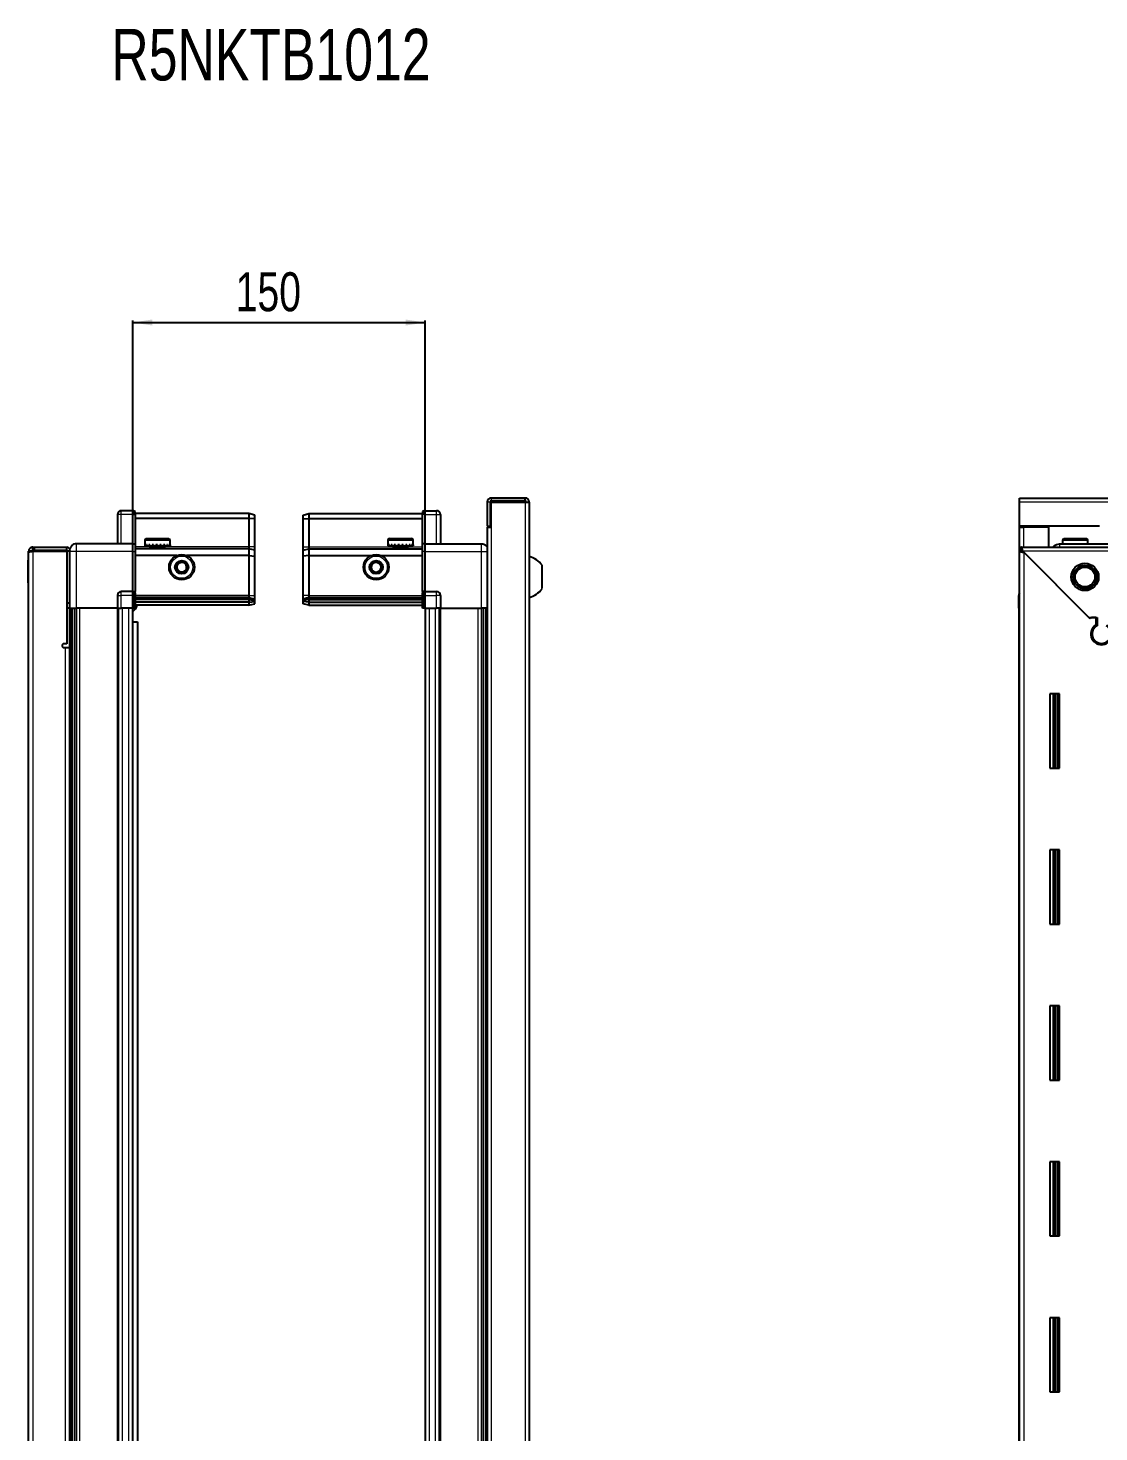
# Model space of a CAD drawing. Header units: millimetres. Extents: x -659 to 2301, y -260 to 1614.
# Drawn here: x 718 to 1267, y 894 to 1614 of the extents above; entities that cross this region are included whole.
import ezdxf

# ---------------------------------------------------------------- set-up
doc = ezdxf.new("R2010")
doc.units = ezdxf.units.MM
doc.layers.add('FORMAT', color=7, linetype='Continuous')
doc.styles.add('SLDTEXTSTYLE0', font='TXT', dxfattribs={"width": 0.75})
doc.dimstyles.new('SLDDIMSTYLE0', dxfattribs={"dimtxt": 20, "dimasz": 10, "dimexe": 0, "dimexo": 0.0625, "dimgap": 5, "dimtad": 2, "dimdec": 1, "dimrnd": 1e-09, "dimzin": 12, "dimdsep": 46, "dimtxsty": 'SLDTEXTSTYLE0', "dimsah": 1, "dimcen": 0.09, "dimadec": 0, "dimazin": 3, "dimtfac": 1, "dimtofl": 0, "dimtmove": 0, "dimatfit": 3, "dimfxl": 0, "dimfrac": 2, "dimtolj": 1, "dimtzin": 12, "dimarcsym": 0})

# ---------------------------------------------------------------- blocks, each defined once
blk = doc.blocks.new('_D_6')
at = {"layer": 'FORMAT'}
for p, q in [((771.52, 1316.34), (771.52, 1463.83)), ((771.52, 1462.83), (921.52, 1462.83)), ((921.52, 1316.34), (921.52, 1463.83))]:
    blk.add_line(p, q, dxfattribs=at)
for points in [[(771.52, 1462.83), (781.52, 1461.29), (781.52, 1464.37)], [(921.52, 1462.83), (911.52, 1464.37), (911.52, 1461.29)]]:
    blk.add_solid(points, dxfattribs=at)
at = {"layer": 'FORMAT', "insert": (824.36, 1488.61), "char_height": 20, "attachment_point": 1, "style": 'SLDTEXTSTYLE0'}
blk.add_mtext('150', dxfattribs=at)

msp = doc.modelspace()

# ---------------------------------------------------------------- linework, layer by layer
at = {"color": 7, "linetype": 'Continuous', "lineweight": 25}
for p, q in [((953.37, 1370.73), (953.37, 1358.33)), ((954.87, 1370.73), (954.87, 1358.33)), ((955.37, 1357.83), (955.37, 1370.73)), ((955.37, 1370.73), (972.77, 1370.73)), ((972.77, 1372.83), (955.47, 1372.83)), ((972.77, 1371.33), (955.47, 1371.33)), ((972.77, 1371.33), (972.77, 1372.83)), ((972.77, 1370.73), (974.87, 1370.73)), ((974.87, 1370.73), (974.87, 175.93)), ((1226.39, 1370.73), (1226.39, 1372.83)), ((1226.39, 1372.83), (2225.39, 1372.83)), ((1226.39, 1358.33), (1226.39, 1370.73)), ((763.67, 1364.33), (763.67, 1349.33)), ((771.67, 1366.33), (765.67, 1366.33)), ((771.67, 1366.33), (772.01, 1366.33)), ((771.67, 1366.33), (771.67, 1364.33)), ((771.67, 1349.53), (771.67, 1364.33)), ((771.67, 1349.53), (771.67, 1364.33)), ((772.87, 1365.83), (772.01, 1366.33)), ((772.87, 1364.33), (772.87, 1365.83)), ((831.17, 1364.83), (772.87, 1364.83)), ((772.87, 1364.33), (772.87, 1349.53)), ((831.17, 1362.33), (772.87, 1362.33)), ((831.17, 1364.83), (831.17, 1362.33)), ((834.17, 1364.03), (831.17, 1364.83)), ((831.17, 1362.33), (831.17, 1347.83)), ((834.17, 1362.17), (831.17, 1362.33)), ((834.17, 1362.17), (834.17, 1364.03)), ((834.17, 1347.83), (834.17, 1362.17)), ((858.87, 1364.03), (861.87, 1364.83)), ((858.87, 1362.17), (858.87, 1364.03)), ((858.87, 1362.17), (861.87, 1362.33)), ((858.87, 1347.83), (858.87, 1362.17)), ((861.87, 1364.83), (861.87, 1362.33)), ((861.87, 1364.83), (920.17, 1364.83)), ((861.87, 1362.33), (861.87, 1347.83)), ((861.87, 1362.33), (920.17, 1362.33)), ((921.04, 1366.33), (920.17, 1365.83)), ((921.04, 1366.33), (920.17, 1365.83)), ((920.17, 1365.83), (920.17, 1364.33)), ((920.17, 1349.53), (920.17, 1364.33)), ((921.37, 1366.33), (921.04, 1366.33)), ((921.37, 1366.33), (921.04, 1366.33)), ((921.37, 1366.33), (921.37, 1366.33)), ((921.37, 1364.33), (921.37, 1366.33)), ((921.37, 1366.33), (927.37, 1366.33)), ((921.37, 1364.33), (921.37, 1349.53)), ((929.37, 1364.33), (929.37, 1349.33)), ((953.27, 1357.83), (953.27, 188.83)), ((953.27, 1357.83), (955.37, 1357.83)), ((953.37, 1358.33), (954.87, 1358.33)), ((1267.39, 1358.33), (1226.39, 1358.33)), ((1226.39, 1357.83), (1226.39, 1358.33)), ((1226.39, 1347.58), (1226.39, 1357.83)), ((1226.39, 1357.83), (1228.49, 1357.83)), ((1227.89, 1357.83), (1227.89, 1358.33)), ((1241.39, 1357.83), (1228.49, 1357.83)), ((1241.39, 1347.58), (1241.39, 1357.83)), ((720.27, 1346.08), (720.27, 1347.58)), ((720.27, 1347.58), (721.17, 1347.58)), ((721.17, 1347.58), (737.67, 1347.58)), ((721.17, 1346.08), (721.17, 1347.58)), ((737.67, 1346.08), (737.67, 1347.58)), ((771.67, 1349.33), (742.67, 1349.33)), ((771.67, 1349.33), (771.67, 1349.53)), ((771.67, 1349.33), (772.87, 1349.33)), ((771.67, 1345.33), (771.67, 1349.33)), ((772.87, 1349.53), (772.87, 1349.33)), ((772.87, 1349.33), (772.87, 1345.33)), ((831.17, 1346.83), (772.87, 1346.83)), ((777.67, 1351.23), (777.67, 1348.83)), ((777.67, 1348.83), (777.67, 1348.33)), ((777.67, 1348.33), (777.81, 1348.33)), ((778, 1348.83), (777.81, 1348.83)), ((777.81, 1348.83), (777.81, 1348.33)), ((777.81, 1348.33), (778, 1348.33)), ((778, 1348.83), (778, 1348.33)), ((778, 1348.33), (778.53, 1348.33)), ((778.47, 1352.03), (785.64, 1352.03)), ((778.93, 1348.83), (778.53, 1348.83)), ((778.53, 1348.83), (778.53, 1348.33)), ((778.53, 1348.33), (778.93, 1348.33)), ((778.93, 1348.83), (778.93, 1348.33)), ((778.93, 1348.33), (779.8, 1348.33)), ((779.77, 1348.33), (779.77, 1348.23)), ((779.77, 1348.23), (788.57, 1348.23)), ((780.37, 1348.83), (779.8, 1348.83)), ((779.8, 1348.83), (779.8, 1348.33)), ((779.8, 1348.33), (780.37, 1348.33)), ((780.17, 1347.83), (780.86, 1347.35)), ((780.17, 1347.83), (785.2, 1347.83)), ((780.86, 1347.35), (780.17, 1346.86)), ((780.17, 1346.86), (780.17, 1346.83)), ((780.17, 1346.86), (785.2, 1346.86)), ((780.37, 1348.83), (780.37, 1348.33)), ((780.37, 1348.33), (781.49, 1348.33)), ((780.86, 1347.35), (785.03, 1347.35)), ((782.18, 1348.83), (781.49, 1348.83)), ((781.49, 1348.83), (781.49, 1348.33)), ((781.49, 1348.33), (782.18, 1348.33)), ((782.18, 1348.83), (782.18, 1348.33)), ((782.18, 1348.33), (783.46, 1348.33)), ((784.19, 1348.83), (783.46, 1348.83)), ((783.46, 1348.83), (783.46, 1348.33)), ((783.46, 1348.33), (783.69, 1348.33)), ((783.69, 1348.83), (783.69, 1348.33)), ((784.19, 1348.83), (784.19, 1348.33)), ((784.19, 1348.83), (784.19, 1348.33)), ((784.19, 1348.33), (785.49, 1348.33)), ((784.19, 1348.33), (784.19, 1348.33)), ((785.03, 1347.35), (787.48, 1347.35)), ((785.2, 1347.83), (788.17, 1347.83)), ((785.2, 1346.86), (788.17, 1346.86)), ((786.2, 1348.83), (785.49, 1348.83)), ((785.49, 1348.83), (785.49, 1348.33)), ((785.55, 1348.83), (785.55, 1348.33)), ((785.55, 1348.33), (786.2, 1348.33)), ((785.64, 1352.03), (789.87, 1352.03)), ((786.2, 1348.83), (786.2, 1348.33)), ((786.2, 1348.33), (787.39, 1348.33)), ((788.01, 1348.83), (787.39, 1348.83)), ((787.39, 1348.83), (787.39, 1348.33)), ((787.39, 1348.33), (788.01, 1348.33)), ((787.48, 1347.35), (788.17, 1347.83)), ((788.17, 1346.86), (787.48, 1347.35)), ((788.01, 1348.83), (788.01, 1348.33)), ((788.01, 1348.33), (788.98, 1348.33)), ((788.17, 1346.83), (788.17, 1346.86)), ((788.57, 1348.23), (788.57, 1348.33)), ((789.44, 1348.83), (788.98, 1348.83)), ((788.98, 1348.83), (788.98, 1348.33)), ((788.98, 1348.33), (789.44, 1348.33)), ((789.44, 1348.83), (789.44, 1348.33)), ((789.44, 1348.33), (790.1, 1348.33)), ((790.36, 1348.83), (790.1, 1348.83)), ((790.1, 1348.83), (790.1, 1348.33)), ((790.1, 1348.33), (790.36, 1348.33)), ((790.36, 1348.83), (790.36, 1348.33)), ((790.36, 1348.33), (790.63, 1348.33)), ((790.67, 1348.83), (790.63, 1348.83)), ((790.63, 1348.83), (790.63, 1348.33)), ((790.63, 1348.33), (790.67, 1348.33)), ((790.67, 1348.83), (790.67, 1351.23)), ((790.67, 1348.83), (790.67, 1348.33)), ((831.17, 1347.83), (831.17, 1346.83)), ((831.17, 1346.83), (831.17, 1343.33)), ((834.17, 1346.03), (831.17, 1346.83)), ((834.17, 1346.03), (834.17, 1347.83)), ((858.87, 1346.03), (858.87, 1347.83)), ((858.87, 1346.03), (861.87, 1346.83)), ((861.87, 1347.83), (861.87, 1346.83)), ((861.87, 1346.83), (861.87, 1343.33)), ((861.87, 1346.83), (920.17, 1346.83)), ((902.37, 1351.23), (902.37, 1348.33)), ((902.37, 1348.33), (902.41, 1348.33)), ((902.53, 1348.83), (902.41, 1348.83)), ((902.41, 1348.83), (902.41, 1348.33)), ((902.41, 1348.33), (902.53, 1348.33)), ((902.53, 1348.83), (902.53, 1348.33)), ((902.53, 1348.33), (902.94, 1348.33)), ((903.28, 1348.83), (902.94, 1348.83)), ((902.94, 1348.83), (902.94, 1348.33)), ((902.94, 1348.33), (903.28, 1348.33)), ((903.17, 1352.03), (914.57, 1352.03)), ((903.28, 1348.83), (903.28, 1348.33)), ((903.28, 1348.33), (904.05, 1348.33)), ((904.58, 1348.83), (904.05, 1348.83)), ((904.05, 1348.83), (904.05, 1348.33)), ((904.05, 1348.33), (904.58, 1348.33)), ((904.47, 1348.33), (904.47, 1348.23)), ((904.47, 1348.23), (913.27, 1348.23)), ((904.58, 1348.83), (904.58, 1348.33)), ((904.58, 1348.33), (905.63, 1348.33)), ((904.87, 1347.83), (905.56, 1347.35)), ((904.87, 1347.83), (912.87, 1347.83)), ((905.56, 1347.35), (904.87, 1346.86)), ((904.87, 1346.86), (904.87, 1346.83)), ((904.87, 1346.86), (912.87, 1346.86)), ((905.56, 1347.35), (912.18, 1347.35)), ((906.3, 1348.83), (905.63, 1348.83)), ((905.63, 1348.83), (905.63, 1348.33)), ((905.63, 1348.33), (906.3, 1348.33)), ((906.3, 1348.83), (906.3, 1348.33)), ((906.3, 1348.33), (907.53, 1348.33)), ((908.27, 1348.83), (907.53, 1348.83)), ((907.53, 1348.83), (907.53, 1348.33)), ((907.53, 1348.33), (907.97, 1348.33)), ((907.97, 1348.83), (907.97, 1348.33)), ((908.27, 1348.83), (908.27, 1348.33)), ((908.27, 1348.33), (909.57, 1348.33)), ((910.29, 1348.83), (909.57, 1348.83)), ((909.57, 1348.83), (909.57, 1348.33)), ((909.84, 1348.83), (909.84, 1348.33)), ((909.84, 1348.33), (910.29, 1348.33)), ((910.29, 1348.83), (910.29, 1348.33)), ((910.29, 1348.33), (911.53, 1348.33)), ((912.19, 1348.83), (911.53, 1348.83)), ((911.53, 1348.83), (911.53, 1348.33)), ((911.53, 1348.33), (912.19, 1348.33)), ((912.18, 1347.35), (912.87, 1347.83)), ((912.87, 1346.86), (912.18, 1347.35)), ((912.19, 1348.83), (912.19, 1348.33)), ((912.19, 1348.33), (913.23, 1348.33)), ((912.87, 1346.83), (912.87, 1346.86)), ((913.75, 1348.83), (913.23, 1348.83)), ((913.23, 1348.83), (913.23, 1348.33)), ((913.23, 1348.33), (913.75, 1348.33)), ((913.27, 1348.23), (913.27, 1348.33)), ((913.75, 1348.83), (913.75, 1348.33)), ((913.75, 1348.33), (914.51, 1348.33)), ((914.84, 1348.83), (914.51, 1348.83)), ((914.51, 1348.83), (914.51, 1348.33)), ((914.51, 1348.33), (914.84, 1348.33)), ((914.84, 1348.83), (914.84, 1348.33)), ((914.84, 1348.33), (915.23, 1348.33)), ((915.34, 1348.83), (915.23, 1348.83)), ((915.23, 1348.83), (915.23, 1348.33)), ((915.23, 1348.33), (915.34, 1348.33)), ((915.34, 1348.83), (915.34, 1348.33)), ((915.34, 1348.33), (915.37, 1348.33)), ((915.37, 1348.33), (915.37, 1351.23)), ((920.17, 1349.33), (920.17, 1349.53)), ((921.37, 1349.33), (920.17, 1349.33)), ((920.17, 1345.33), (920.17, 1349.33)), ((921.37, 1349.53), (921.37, 1349.33)), ((921.37, 1349.33), (921.37, 1345.33)), ((921.37, 1349.33), (950.37, 1349.33)), ((1226.39, 1346.08), (1226.39, 1347.58)), ((1226.39, 1347.58), (1227.39, 1347.58)), ((1227.39, 1346.08), (1227.39, 1347.58)), ((1227.39, 1347.58), (1290.89, 1347.58)), ((1246.89, 1349.33), (1275.89, 1349.33)), ((1248.39, 1351.23), (1248.39, 1349.33)), ((1249.19, 1352.03), (1260.59, 1352.03)), ((1261.39, 1349.33), (1261.39, 1351.23)), ((718.17, 1340.96), (717.87, 1340.96)), ((717.87, 1329.39), (717.87, 1340.96)), ((719.67, 1345.48), (718.17, 1345.48)), ((718.17, 1344.98), (718.17, 1345.48)), ((718.17, 201.68), (718.17, 1344.98)), ((720.27, 1346.08), (721.17, 1346.08)), ((720.27, 1345.58), (737.67, 1345.58)), ((721.17, 1346.08), (737.67, 1346.08)), ((739.17, 1345.58), (737.67, 1345.58)), ((737.67, 1345.58), (737.67, 1298.08)), ((739.17, 1345.33), (739.17, 1316.33)), ((771.67, 1325.03), (771.67, 1345.33)), ((772.87, 1345.33), (772.87, 1325.03)), ((794.17, 1343.33), (772.87, 1343.33)), ((831.17, 1343.33), (799.17, 1343.33)), ((831.17, 1343.33), (831.17, 1322.83)), ((831.17, 1343.33), (834.17, 1343)), ((834.17, 1343), (834.17, 1346.03)), ((834.17, 1322.83), (834.17, 1343)), ((858.87, 1343), (858.87, 1346.03)), ((861.87, 1343.33), (858.87, 1343)), ((858.87, 1322.83), (858.87, 1343)), ((861.87, 1343.33), (861.87, 1322.83)), ((861.87, 1343.33), (893.87, 1343.33)), ((898.87, 1343.33), (920.17, 1343.33)), ((920.17, 1325.03), (920.17, 1345.33)), ((921.37, 1345.33), (921.37, 1325.03)), ((1226.39, 1345.58), (1226.39, 1346.08)), ((1226.39, 1346.08), (1227.39, 1346.08)), ((1226.39, 201.08), (1226.39, 1345.58)), ((1227.89, 1345.58), (1226.39, 1345.58)), ((1227.99, 1345.48), (1261.89, 1311.58)), ((1262.59, 1310.88), (1228.49, 1344.98)), ((981.47, 1326.33), (981.47, 1338.33)), ((717.87, 1329.39), (718.17, 1329.39)), ((771.67, 1324.83), (765.67, 1324.83)), ((771.67, 1324.83), (771.67, 1325.03)), ((771.67, 1324.83), (771.67, 1322.83)), ((771.67, 1324.83), (772.87, 1324.83)), ((772.87, 1325.03), (772.87, 1324.83)), ((772.87, 1324.15), (772.87, 1324.83)), ((920.17, 1324.83), (920.17, 1325.03)), ((921.37, 1324.83), (920.17, 1324.83)), ((920.17, 1324.83), (920.17, 1324.15)), ((921.37, 1325.03), (921.37, 1324.83)), ((921.37, 1322.83), (921.37, 1324.83)), ((921.37, 1324.83), (927.37, 1324.83)), ((921.37, 1322.83), (921.37, 1324.83)), ((737.67, 1319.08), (739.17, 1319.08)), ((763.67, 1322.83), (763.67, 1316.33)), ((771.67, 1316.33), (771.67, 1322.83)), ((771.67, 1316.33), (771.67, 1322.83)), ((772.01, 1316.33), (772.01, 1322.83)), ((772.87, 1324.15), (772.87, 1316.33)), ((831.17, 1321.83), (772.87, 1321.83)), ((831.17, 1320.83), (772.87, 1320.83)), ((831.17, 1319.33), (772.87, 1319.33)), ((831.17, 1317.83), (772.87, 1317.83)), ((831.17, 1322.83), (831.17, 1321.83)), ((831.17, 1321.83), (831.17, 1320.83)), ((831.17, 1321.83), (834.17, 1321.03)), ((831.17, 1320.83), (831.17, 1319.33)), ((831.17, 1320.83), (834.17, 1320.29)), ((831.17, 1319.33), (834.17, 1319.78)), ((831.17, 1319.33), (831.17, 1317.83)), ((831.17, 1317.83), (834.17, 1318.63)), ((834.17, 1321.03), (834.17, 1322.83)), ((834.17, 1320.29), (834.17, 1321.03)), ((834.17, 1319.78), (834.17, 1320.29)), ((834.17, 1318.63), (834.17, 1319.78)), ((858.87, 1321.03), (858.87, 1322.83)), ((861.87, 1321.83), (858.87, 1321.03)), ((858.87, 1320.29), (858.87, 1321.03)), ((861.87, 1320.83), (858.87, 1320.29)), ((858.87, 1319.78), (858.87, 1320.29)), ((861.87, 1319.33), (858.87, 1319.78)), ((858.87, 1318.63), (858.87, 1319.78)), ((861.87, 1317.83), (858.87, 1318.63)), ((861.87, 1322.83), (861.87, 1321.83)), ((861.87, 1321.83), (861.87, 1320.83)), ((861.87, 1321.83), (920.17, 1321.83)), ((861.87, 1320.83), (920.17, 1320.83)), ((861.87, 1320.83), (861.87, 1319.33)), ((861.87, 1319.33), (861.87, 1317.83)), ((861.87, 1319.33), (920.17, 1319.33)), ((861.87, 1317.83), (920.17, 1317.83)), ((920.17, 1316.33), (920.17, 1324.15)), ((921.04, 1322.83), (921.04, 1316.33)), ((921.37, 1322.83), (921.37, 1316.33)), ((929.37, 1322.83), (929.37, 1316.33)), ((1225.89, 1322.83), (1225.89, 1316.33)), ((1225.89, 1316.33), (1225.89, 1322.83)), ((739.17, 1316.33), (737.67, 1316.33)), ((739.82, 230.33), (739.82, 1316.33)), ((741.62, 1316.33), (741.62, 230.33)), ((741.65, 1316.33), (741.65, 230.33)), ((763.67, 1316.33), (742.67, 1316.33)), ((763.67, 1316.33), (765.67, 1316.33)), ((764.32, 230.33), (764.32, 1316.33)), ((771.67, 1316.33), (765.67, 1316.33)), ((771.52, 230.33), (771.52, 1316.33)), ((771.67, 1316.33), (771.67, 1316.33)), ((771.67, 1316.33), (772.01, 1316.33)), ((772.87, 1316.33), (772.01, 1316.33)), ((772.01, 1316.33), (772.01, 1316.33)), ((921.04, 1316.33), (920.17, 1316.33)), ((921.37, 1316.33), (921.04, 1316.33)), ((921.37, 1316.33), (927.37, 1316.33)), ((921.52, 1316.33), (921.52, 230.33)), ((929.37, 1316.33), (927.37, 1316.33)), ((928.72, 1316.33), (928.72, 230.33)), ((929.37, 1316.33), (950.37, 1316.33)), ((951.4, 230.33), (951.4, 1316.33)), ((951.43, 230.33), (951.43, 1316.33)), ((953.22, 1316.33), (953.22, 230.33)), ((1225.89, 1316.33), (1225.89, 1316.33)), ((1226.39, 1316.33), (1225.89, 1316.33)), ((1226.04, 1316.33), (1226.04, 230.33)), ((1261.89, 1311.58), (1266.09, 1311.58)), ((1263.29, 1311.58), (1262.59, 1310.88)), ((1265.39, 1311.58), (1263.29, 1311.58)), ((1265.39, 1311.58), (1265.39, 1307.69)), ((1266.09, 1311.58), (1266.09, 1307.29)), ((771.52, 1309.33), (774.02, 1309.33)), ((774.02, 1309.33), (774.02, 235.83)), ((737.67, 1298.08), (736.32, 1298.08)), ((736.32, 1296.08), (737.07, 1296.08)), ((737.07, 1296.08), (739.17, 1296.08)), ((739.17, 1296.08), (739.17, 250.58)), ((1266.39, 1298.72), (1266.39, 1297.96)), ((1246.89, 1272.33), (1241.89, 1272.33)), ((1241.89, 1272.33), (1241.89, 1234.33)), ((1244.04, 1234.33), (1244.04, 1272.33)), ((1245.84, 1234.33), (1245.84, 1272.33)), ((1245.87, 1234.33), (1245.87, 1272.33)), ((1246.89, 1234.33), (1246.89, 1272.33)), ((1241.89, 1234.33), (1246.89, 1234.33)), ((1246.89, 1192.33), (1241.89, 1192.33)), ((1241.89, 1192.33), (1241.89, 1154.33)), ((1244.04, 1154.33), (1244.04, 1192.33)), ((1245.84, 1154.33), (1245.84, 1192.33)), ((1245.87, 1154.33), (1245.87, 1192.33)), ((1246.89, 1154.33), (1246.89, 1192.33)), ((1241.89, 1154.33), (1246.89, 1154.33)), ((1246.89, 1112.33), (1241.89, 1112.33)), ((1241.89, 1112.33), (1241.89, 1074.33)), ((1244.04, 1074.33), (1244.04, 1112.33)), ((1245.84, 1074.33), (1245.84, 1112.33)), ((1245.87, 1074.33), (1245.87, 1112.33)), ((1246.89, 1074.33), (1246.89, 1112.33)), ((1241.89, 1074.33), (1246.89, 1074.33)), ((1246.89, 1032.33), (1241.89, 1032.33)), ((1241.89, 1032.33), (1241.89, 994.33)), ((1244.04, 994.33), (1244.04, 1032.33)), ((1245.84, 994.33), (1245.84, 1032.33)), ((1245.87, 994.33), (1245.87, 1032.33)), ((1246.89, 994.33), (1246.89, 1032.33)), ((1241.89, 994.33), (1246.89, 994.33)), ((1246.89, 952.33), (1241.89, 952.33)), ((1241.89, 952.33), (1241.89, 914.33)), ((1244.04, 914.33), (1244.04, 952.33)), ((1245.84, 914.33), (1245.84, 952.33)), ((1245.87, 914.33), (1245.87, 952.33)), ((1246.89, 914.33), (1246.89, 952.33)), ((1241.89, 914.33), (1246.89, 914.33))]:
    msp.add_line(p, q, dxfattribs=at)
at = {"color": 8, "linetype": 'Continuous', "lineweight": 18}
for p, q in [((954.87, 1370.73), (953.37, 1370.73)), ((955.47, 1371.33), (955.47, 1372.83)), ((972.77, 1370.73), (972.77, 175.93)), ((2225.39, 1370.73), (1226.39, 1370.73)), ((765.67, 1364.33), (763.67, 1364.33)), ((765.67, 1364.33), (765.67, 1366.33)), ((765.67, 1349.33), (765.67, 1364.33)), ((771.67, 1364.33), (765.67, 1364.33)), ((771.67, 1364.33), (772.87, 1364.33)), ((921.37, 1364.33), (920.17, 1364.33)), ((921.37, 1364.33), (927.37, 1364.33)), ((927.37, 1364.33), (927.37, 1366.33)), ((927.37, 1349.33), (927.37, 1364.33)), ((927.37, 1364.33), (929.37, 1364.33)), ((955.37, 1357.83), (955.37, 188.83)), ((1228.49, 1357.83), (1228.49, 1358.33)), ((1228.49, 1347.58), (1228.49, 1357.83)), ((771.67, 1349.53), (772.87, 1349.53)), ((780.17, 1347.83), (772.87, 1347.83)), ((777.67, 1351.23), (785.85, 1351.23)), ((785.85, 1351.23), (790.67, 1351.23)), ((831.17, 1347.83), (788.17, 1347.83)), ((834.17, 1347.83), (831.17, 1347.83)), ((858.87, 1347.83), (861.87, 1347.83)), ((861.87, 1347.83), (904.87, 1347.83)), ((902.37, 1351.23), (915.37, 1351.23)), ((912.87, 1347.83), (920.17, 1347.83)), ((920.17, 1349.53), (921.37, 1349.53)), ((1248.39, 1351.23), (1261.39, 1351.23)), ((720.27, 1345.58), (720.27, 201.08)), ((742.67, 1316.33), (742.67, 1345.33)), ((771.67, 1345.33), (742.67, 1345.33)), ((771.67, 1345.33), (772.87, 1345.33)), ((921.37, 1345.33), (920.17, 1345.33)), ((921.37, 1345.33), (950.37, 1345.33)), ((950.37, 1316.33), (950.37, 1345.33)), ((1290.89, 1345.48), (1227.99, 1345.48)), ((1228.49, 1344.98), (1228.49, 201.68)), ((765.67, 1322.83), (765.67, 1324.83)), ((771.67, 1325.03), (772.87, 1325.03)), ((920.17, 1325.03), (921.37, 1325.03)), ((927.37, 1322.83), (927.37, 1324.83)), ((763.67, 1322.83), (765.67, 1322.83)), ((771.67, 1322.83), (765.67, 1322.83)), ((765.67, 1316.33), (765.67, 1322.83)), ((771.67, 1322.83), (772.01, 1322.83)), ((831.17, 1322.83), (772.87, 1322.83)), ((831.17, 1322.83), (834.17, 1322.83)), ((861.87, 1322.83), (858.87, 1322.83)), ((861.87, 1322.83), (920.17, 1322.83)), ((921.37, 1322.83), (921.04, 1322.83)), ((921.37, 1322.83), (927.37, 1322.83)), ((929.37, 1322.83), (927.37, 1322.83)), ((927.37, 1316.33), (927.37, 1322.83)), ((1226.39, 1322.83), (1225.89, 1322.83)), ((739.17, 1296.08), (739.17, 1316.33)), ((740.41, 1316.33), (740.41, 230.33)), ((742.86, 230.33), (742.86, 1316.33)), ((744.27, 1316.33), (744.27, 230.33)), ((763.67, 230.33), (763.67, 1316.33)), ((766.32, 230.33), (766.32, 1316.33)), ((769.52, 230.33), (769.52, 1316.33)), ((771.67, 1316.33), (772.01, 1316.33)), ((923.52, 1316.33), (923.52, 230.33)), ((926.72, 1316.33), (926.72, 230.33)), ((929.37, 1316.33), (929.37, 230.33)), ((948.78, 230.33), (948.78, 1316.33)), ((950.19, 1316.33), (950.19, 230.33)), ((952.64, 230.33), (952.64, 1316.33)), ((737.07, 250.58), (737.07, 1296.08)), ((1243.39, 1272.33), (1243.39, 1234.33)), ((1244.63, 1272.33), (1244.63, 1234.33)), ((1243.39, 1192.33), (1243.39, 1154.33)), ((1244.63, 1192.33), (1244.63, 1154.33)), ((1243.39, 1112.33), (1243.39, 1074.33)), ((1244.63, 1112.33), (1244.63, 1074.33)), ((1243.39, 1032.33), (1243.39, 994.33)), ((1244.63, 1032.33), (1244.63, 994.33)), ((1243.39, 952.33), (1243.39, 914.33)), ((1244.63, 952.33), (1244.63, 914.33))]:
    msp.add_line(p, q, dxfattribs=at)
at = {"color": 7, "linetype": 'Continuous', "lineweight": 25}
for centre, radius in [((796.67, 1337.33), 6.5), ((796.67, 1337.33), 3.46), ((896.37, 1337.33), 6.5), ((896.37, 1337.33), 3.46), ((1259.89, 1332.33), 7), ((1259.89, 1332.33), 6.02), ((1259.89, 1332.33), 5.1)]:
    msp.add_circle(centre, radius, dxfattribs=at)
at = {"color": 8, "linetype": 'Continuous', "lineweight": 18}
for centre in [(796.67, 1337.33), (896.37, 1337.33)]:
    msp.add_circle(centre, 5.7, dxfattribs=at)
at = {"color": 7, "linetype": 'Continuous', "lineweight": 25}
for centre, radius, start, end in [((955.47, 1370.73), 2.1, 90, 180), ((955.47, 1370.73), 0.6, 90, 180), ((972.77, 1370.73), 2.1, 0, 90), ((972.77, 1370.73), 0.6, 0, 90), ((765.67, 1364.33), 2, 90, 180), ((927.37, 1364.33), 2, 0, 90), ((737.57, 1345.48), 2.1, 32.2369, 87.2706), ((778.47, 1351.23), 0.8, 90, 180), ((779.77, 1347.83), 0.4, 0, 90), ((788.57, 1347.83), 0.4, 90, 180), ((789.87, 1351.23), 0.8, 0, 90), ((903.17, 1351.23), 0.8, 90, 180), ((904.47, 1347.83), 0.4, 0, 90), ((913.27, 1347.83), 0.4, 90, 180), ((914.57, 1351.23), 0.8, 0, 90), ((1249.19, 1351.23), 0.8, 90, 180), ((1260.59, 1351.23), 0.8, 0, 90), ((720.17, 1345.08), 0.5, 90, 117.7907), ((737.57, 1345.48), 0.6, 9.59407, 90), ((796.67, 1337.33), 2.5, 101.00659, 161.00659), ((796.67, 1337.33), 2.5, 41.00659, 101.00659), ((896.37, 1337.33), 2.5, 120.74103, 180.74103), ((896.37, 1337.33), 2.5, 60.74103, 120.74103), ((896.37, 1337.33), 2.5, 0.74103, 60.74103), ((971.85, 1331.31), 11.91, 36.1266, 75.29965), ((796.67, 1337.33), 2.5, 161.00659, 221.00659), ((796.67, 1337.33), 2.5, 221.00659, 281.00659), ((796.67, 1337.33), 2.5, 281.00659, 341.00659), ((796.67, 1337.33), 2.5, 341.00659, 41.00659), ((896.37, 1337.33), 2.5, 180.74103, 240.74103), ((896.37, 1337.33), 2.5, 240.74103, 300.74103), ((896.37, 1337.33), 2.5, 300.74103, 0.74103), ((765.67, 1322.83), 2, 90, 180), ((927.37, 1322.83), 2, 0, 90), ((971.85, 1333.35), 11.91, 284.70035, 323.8734), ((769.02, 1318.98), 5, 300, 346.70293), ((1227.89, 1322.83), 2, 138.59038, 180), ((1268.39, 1303.08), 5.5, 123.05573, 56.94427), ((1268.39, 1303.08), 4.8, 118.63099, 61.36901), ((736.32, 1297.08), 1, 90, 270)]:
    msp.add_arc(centre, radius, start, end, dxfattribs=at)
for centre, start_param, end_param in [((775.47, 1322.83), 2.418858, 3.141593), ((917.58, 1322.83), 0, 0.722734)]:
    msp.add_ellipse(centre, major_axis=(3.46, 0), ratio=0.57735, start_param=start_param, end_param=end_param, dxfattribs=at)
for points, knots in [([(720.27, 1347.58), (720.02, 1347.55), (719.53, 1347.5), (718.89, 1347.11), (718.42, 1346.55), (718.2, 1345.97), (718.18, 1345.61), (718.17, 1345.48)], [0, 0, 0, 0, 0.2302553, 0.4485219, 0.6667858, 0.8850496, 1, 1, 1, 1]), ([(742.67, 1349.33), (742.23, 1349.28), (741.56, 1349.21), (740.74, 1348.77), (740.18, 1348.32), (739.73, 1347.76), (739.29, 1346.95), (739.22, 1346.27), (739.17, 1345.83)], [0, 0, 0, 0, 0.239457, 0.368361, 0.5, 0.631639, 0.760543, 1, 1, 1, 1]), ([(950.37, 1349.33), (950.81, 1349.28), (951.49, 1349.21), (952.3, 1348.77), (952.86, 1348.34), (953.14, 1347.96), (953.27, 1347.78)], [0, 0, 0, 0, 0.384298, 0.591173, 0.802437, 1, 1, 1, 1]), ([(1227.99, 1345.48), (1227.95, 1345.73), (1227.86, 1346.23), (1227.72, 1346.87), (1227.59, 1347.33), (1227.48, 1347.55), (1227.42, 1347.57), (1227.39, 1347.58)], [0, 0, 0, 0, 0.230255, 0.448522, 0.666786, 0.88505, 1, 1, 1, 1]), ([(1243.68, 1347.58), (1243.8, 1347.78), (1244.19, 1348.43), (1245.34, 1349.14), (1246.38, 1349.27), (1246.89, 1349.33)], [0, 0, 0, 0, 0.18225, 0.591125, 1, 1, 1, 1]), ([(718.17, 1344.98), (718.2, 1345.03), (718.25, 1345.12), (718.65, 1345.25), (719.2, 1345.38), (719.78, 1345.49), (720.15, 1345.56), (720.27, 1345.58)], [0, 0, 0, 0, 0.230255, 0.448522, 0.666786, 0.88505, 1, 1, 1, 1]), ([(739.17, 1345.83), (739.17, 1345.82), (739.17, 1345.81), (739.17, 1345.69), (739.17, 1345.53), (739.17, 1345.4), (739.17, 1345.33)], [0, 0, 0, 0, 0.249394, 0.500333, 0.750167, 1, 1, 1, 1]), ([(793.84, 1336.78), (794.01, 1337.27), (794.32, 1338.18), (794.63, 1339.09), (794.78, 1339.51)], [0, 0, 0, 0, 0.534686, 1, 1, 1, 1]), ([(794.78, 1339.51), (795.29, 1339.61), (796.23, 1339.79), (797.17, 1339.97), (797.61, 1340.06)], [0, 0, 0, 0, 0.534686, 1, 1, 1, 1]), ([(797.61, 1340.06), (797.69, 1339.96), (798.09, 1339.51), (798.74, 1338.76), (799.28, 1338.14), (799.51, 1337.88)], [0, 0, 0, 0, 0.133125, 0.637099, 1, 1, 1, 1]), ([(893.85, 1338.74), (894.3, 1339), (895.13, 1339.5), (895.95, 1339.99), (896.34, 1340.22)], [0, 0, 0, 0, 0.534686, 1, 1, 1, 1]), ([(896.34, 1340.22), (896.79, 1339.96), (897.63, 1339.49), (898.46, 1339.02), (898.85, 1338.81)], [0, 0, 0, 0, 0.534686, 1, 1, 1, 1]), ([(1226.39, 1345.58), (1226.42, 1345.53), (1226.47, 1345.44), (1226.87, 1345.31), (1227.42, 1345.18), (1228, 1345.07), (1228.37, 1345), (1228.49, 1344.98)], [0, 0, 0, 0, 0.2302553, 0.4485219, 0.6667858, 0.8850496, 1, 1, 1, 1]), ([(795.73, 1334.6), (795.51, 1334.86), (794.97, 1335.48), (794.31, 1336.23), (793.92, 1336.68), (793.84, 1336.78)], [0, 0, 0, 0, 0.362901, 0.866875, 1, 1, 1, 1]), ([(798.57, 1335.15), (798.06, 1335.05), (797.11, 1334.87), (796.17, 1334.69), (795.73, 1334.6)], [0, 0, 0, 0, 0.5346859, 1, 1, 1, 1]), ([(799.51, 1337.88), (799.34, 1337.39), (799.03, 1336.48), (798.71, 1335.57), (798.57, 1335.15)], [0, 0, 0, 0, 0.534686, 1, 1, 1, 1]), ([(893.89, 1335.85), (893.89, 1335.98), (893.88, 1336.58), (893.87, 1337.57), (893.86, 1338.4), (893.85, 1338.74)], [0, 0, 0, 0, 0.133125, 0.637099, 1, 1, 1, 1]), ([(896.41, 1334.44), (895.96, 1334.7), (895.12, 1335.17), (894.28, 1335.64), (893.89, 1335.85)], [0, 0, 0, 0, 0.534686, 1, 1, 1, 1]), ([(898.89, 1335.92), (898.45, 1335.66), (897.62, 1335.16), (896.79, 1334.67), (896.41, 1334.44)], [0, 0, 0, 0, 0.534686, 1, 1, 1, 1]), ([(898.85, 1338.81), (898.86, 1338.46), (898.87, 1337.64), (898.88, 1336.64), (898.89, 1336.04), (898.89, 1335.92)], [0, 0, 0, 0, 0.362901, 0.866875, 1, 1, 1, 1]), ([(739.17, 1316.33), (739.21, 1316.33), (739.29, 1316.33), (739.89, 1316.33), (740.78, 1316.33), (741.76, 1316.33), (742.42, 1316.33), (742.67, 1316.33)], [0, 0, 0, 0, 0.214694, 0.429388, 0.644082, 0.858775, 1, 1, 1, 1]), ([(953.22, 1316.33), (953.19, 1316.33), (952.97, 1316.33), (952.25, 1316.33), (951.28, 1316.33), (950.63, 1316.33), (950.37, 1316.33)], [0, 0, 0, 0, 0.071707, 0.420979, 0.770251, 1, 1, 1, 1])]:
    msp.add_open_spline(points, degree=3, knots=knots, dxfattribs=at)
at = {"color": 8, "linetype": 'Continuous', "lineweight": 18}
for points in [[(742.67, 1345.33), (742.67, 1345.85), (742.67, 1346.9), (742.67, 1348.22), (742.67, 1349.15), (742.67, 1349.27), (742.67, 1349.33)], [(950.37, 1345.33), (950.37, 1345.85), (950.37, 1346.9), (950.37, 1348.22), (950.37, 1349.15), (950.37, 1349.27), (950.37, 1349.33)]]:
    msp.add_open_spline(points, degree=3, dxfattribs=at)
for points, knots in [([(1246.89, 1349.33), (1246.89, 1349.28), (1246.89, 1349.21), (1246.89, 1348.78), (1246.89, 1348.32), (1246.89, 1347.91), (1246.89, 1347.64), (1246.89, 1347.58)], [0, 0, 0, 0, 0.359753, 0.553414, 0.751185, 0.948956, 1, 1, 1, 1]), ([(742.67, 1345.33), (742.23, 1345.33), (741.56, 1345.33), (740.74, 1345.33), (740.18, 1345.33), (739.73, 1345.33), (739.29, 1345.33), (739.22, 1345.33), (739.17, 1345.33)], [0, 0, 0, 0, 0.239457, 0.368361, 0.5, 0.631639, 0.760543, 1, 1, 1, 1]), ([(950.37, 1345.33), (950.81, 1345.33), (951.49, 1345.33), (952.3, 1345.33), (952.86, 1345.33), (953.14, 1345.33), (953.27, 1345.33)], [0, 0, 0, 0, 0.384298, 0.591173, 0.802437, 1, 1, 1, 1])]:
    msp.add_open_spline(points, degree=3, knots=knots, dxfattribs=at)
at = {"color": 7, "linetype": 'Continuous', "lineweight": 25}
for points in [[(720.27, 1346.08), (720.19, 1346.07), (720.04, 1346.05), (719.84, 1345.91), (719.7, 1345.72), (719.68, 1345.56), (719.67, 1345.48)], [(1227.99, 1345.48), (1227.94, 1345.56), (1227.84, 1345.72), (1227.69, 1345.91), (1227.54, 1346.05), (1227.44, 1346.07), (1227.39, 1346.08)], [(1227.89, 1345.58), (1227.9, 1345.53), (1227.92, 1345.43), (1228.06, 1345.28), (1228.26, 1345.13), (1228.42, 1345.03), (1228.49, 1344.98)]]:
    msp.add_open_spline(points, degree=3, dxfattribs=at)

# ---------------------------------------------------------------- texts
at = {"layer": 'FORMAT', "insert": (760.59, 1613.45), "char_height": 26.458, "attachment_point": 1, "style": 'SLDTEXTSTYLE0'}
msp.add_mtext('R5NKTB1012', dxfattribs=at)

# ---------------------------------------------------------------- dimensions: what is measured, and where the dimension line sits
at = {"layer": 'FORMAT'}
dim = msp.add_linear_dim(base=(921.52, 1462.83), p1=(771.52, 1316.33), p2=(921.52, 1316.33), dimstyle='SLDDIMSTYLE0', dxfattribs=at)
dim.commit()
dim.dimension.update_dxf_attribs({"geometry": '_D_6', "text_midpoint": (846.52, 1462.83), "dimtype": 160})

doc.saveas('drawing.dxf')
